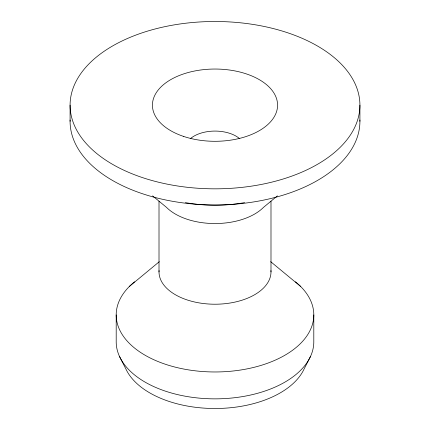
<?xml version="1.0" encoding="UTF-8"?>
<svg xmlns="http://www.w3.org/2000/svg" width="430" height="430" viewBox="0 0 430 430"><rect width="100%" height="100%" fill="white"/><g stroke="black" fill="none" stroke-linecap="round" stroke-linejoin="round"><path stroke-width="0.64" d="M310.438 356.577L304.075 369.037A92.219 53.239 0 0 1 215 408.5A92.219 53.239 0 0 1 125.925 369.037L119.561 356.577M129.43 286.396L159.299 261.693M277.393 195.881L263.488 207.384A55.991 32.325 0 0 1 166.512 207.384L152.607 195.881M270.701 261.693L300.57 286.396M359.915 105.167A144.915 83.667 0 0 1 142.545 177.622A144.915 83.667 0 0 1 142.545 32.707A144.915 83.667 0 0 1 359.915 105.167L359.915 121.303M313.803 314.921L313.803 341.812A98.803 57.045 0 0 1 215 398.857A98.803 57.045 0 0 1 116.197 341.812L116.197 314.921M270.991 201.219L270.991 271.894M159.009 201.219L159.009 271.894M70.085 105.167L70.085 121.303M295.448 281.8A98.803 57.045 0 0 1 280.897 357.427A98.803 57.045 0 0 1 149.102 357.427A98.803 57.045 0 0 1 134.552 281.8M270.943 270.599A55.991 32.325 0 0 1 215 304.22A55.991 32.325 0 0 1 159.057 270.599M244.573 202.621A98.803 57.045 0 0 1 185.427 202.621M190.716 138.379A29.643 17.114 0 0 1 239.284 138.379M359.899 120.024A144.915 83.667 0 0 1 215 204.965A144.915 83.667 0 0 1 70.101 120.024M183.712 136.455A62.576 36.131 0 0 0 277.576 105.167A62.576 36.131 0 0 0 183.712 73.879A62.576 36.131 0 0 0 183.712 136.455"/></g></svg>
